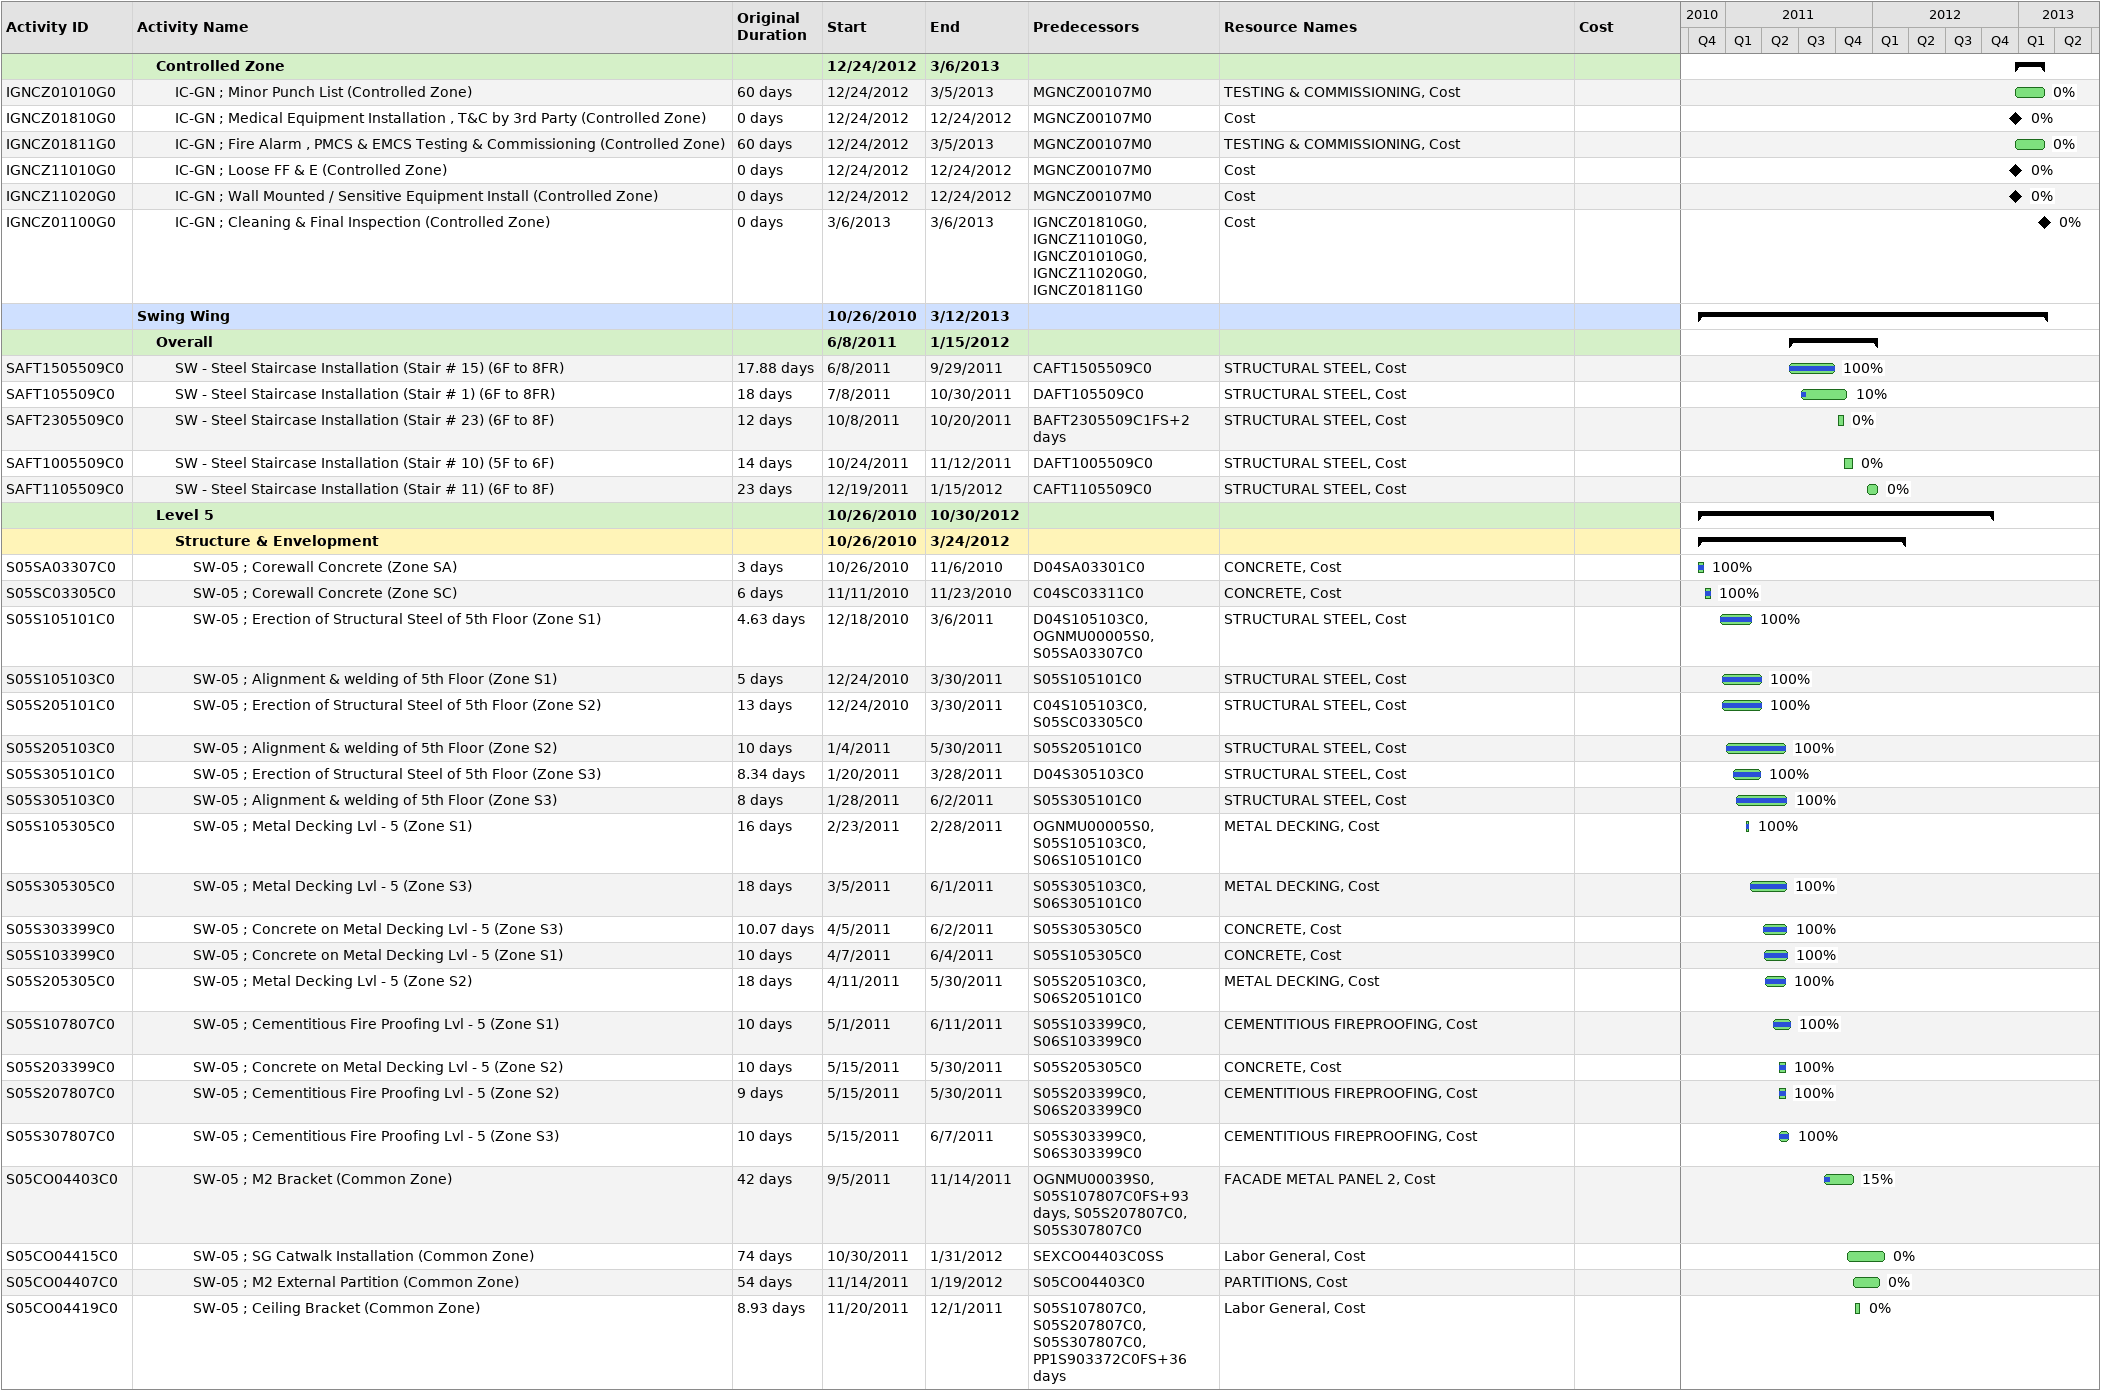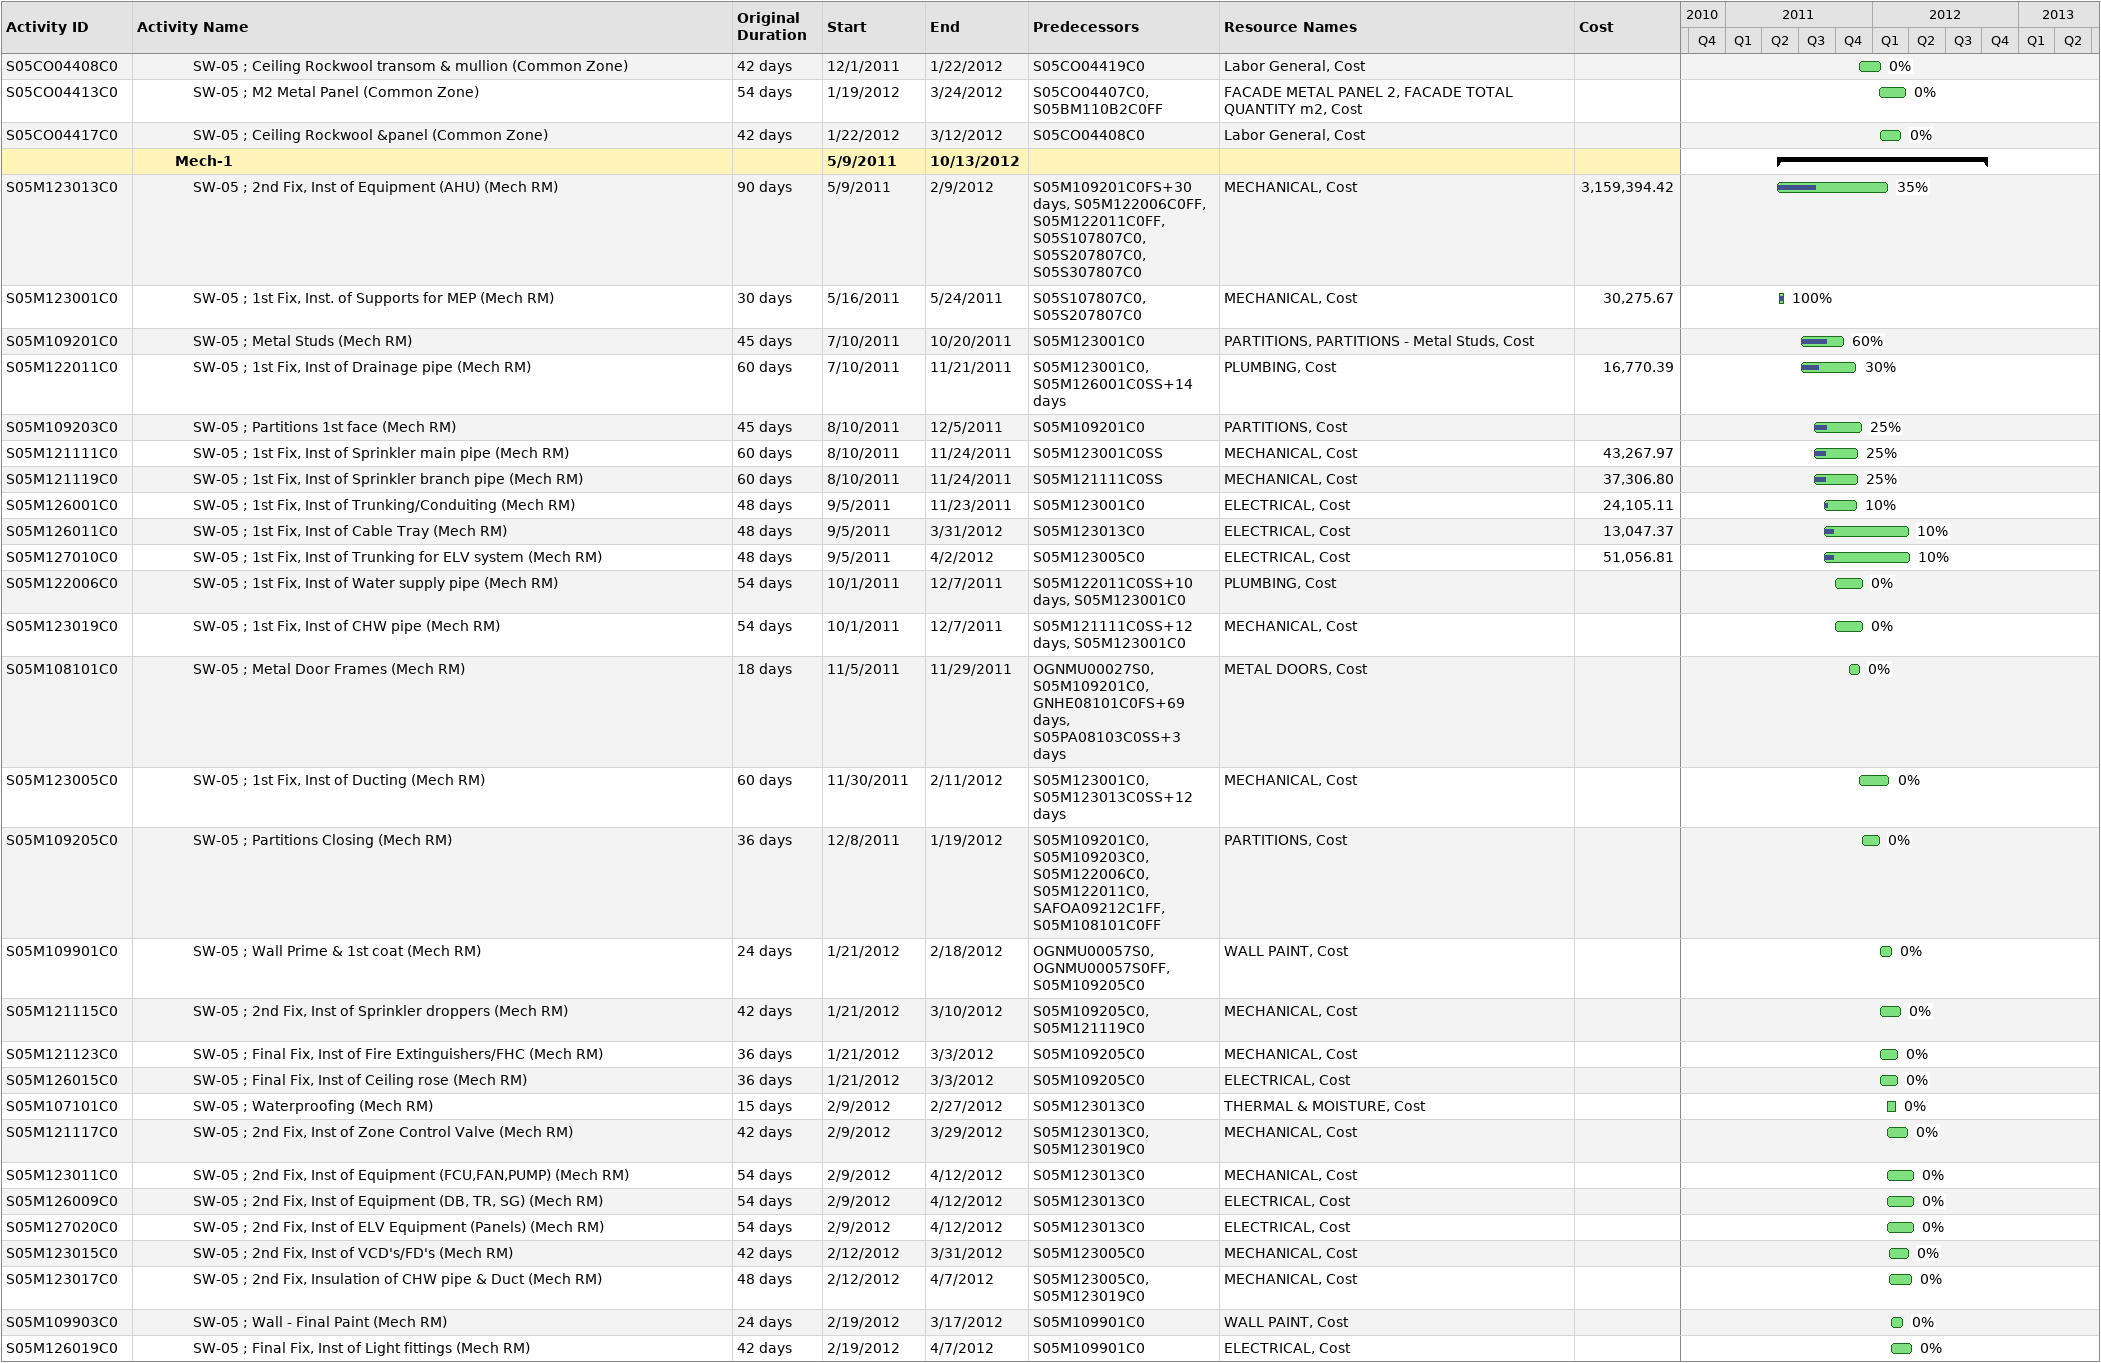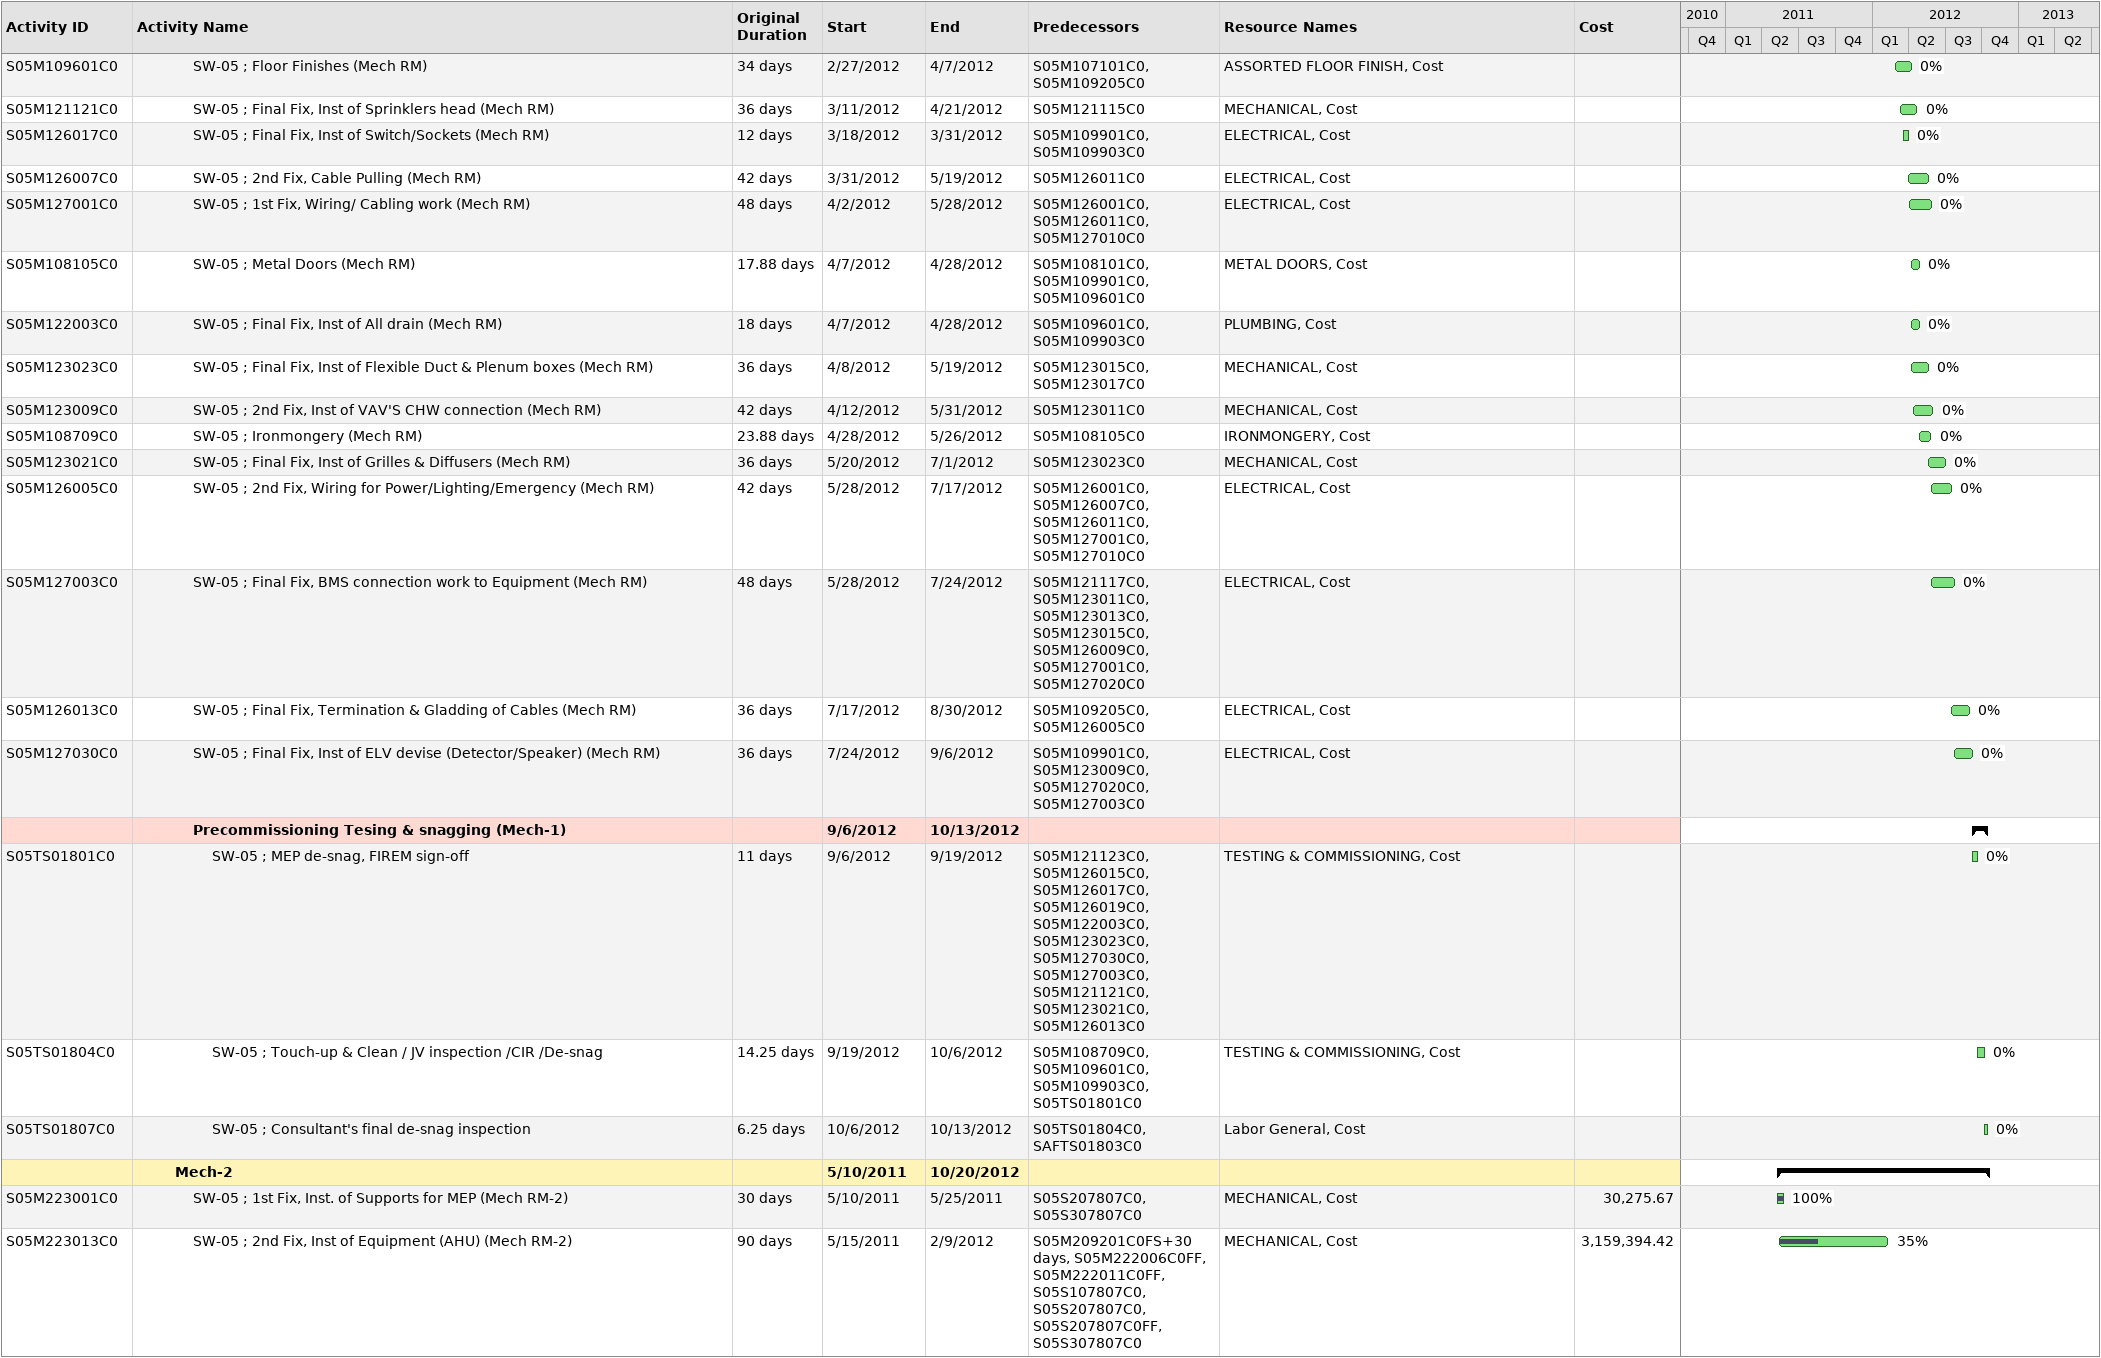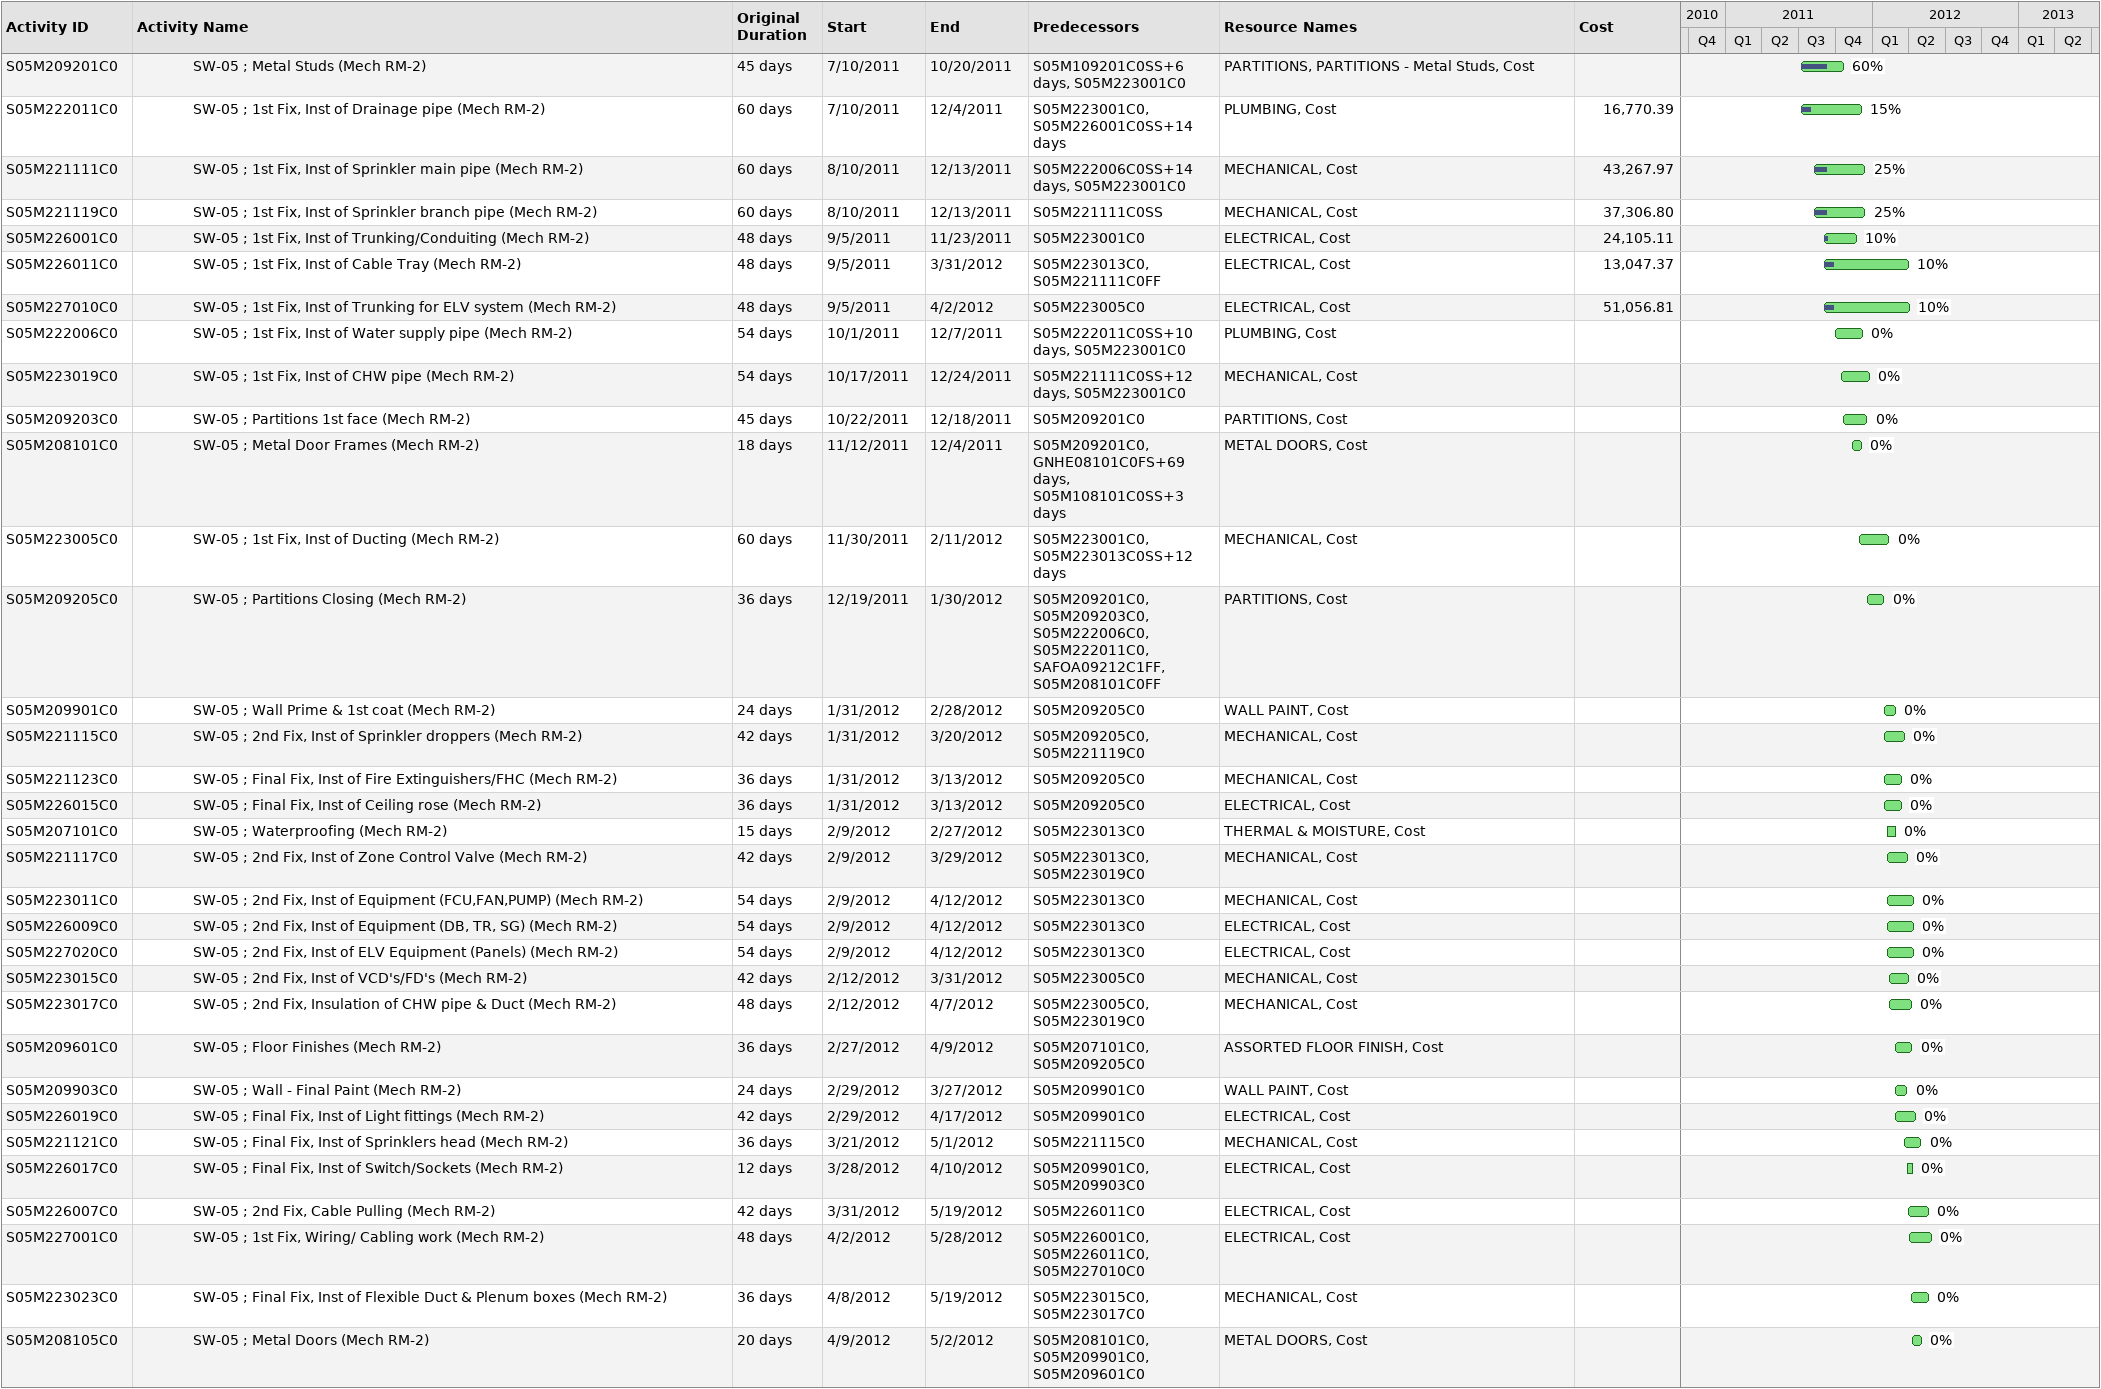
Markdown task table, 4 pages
| ID | Level | Task | Original duration | Start | Finish | Predecessors | Resources | % complete | Cost |
|---|---|---|---|---|---|---|---|---|---|
|  | 2 | **Controlled Zone** |  | 2012-12-24 | 2013-03-06 |  |  |  |  |
| IGNCZ01010G0 | 3 | IC-GN ; Minor Punch List (Controlled Zone) | 60d | 2012-12-24 | 2013-03-05 | MGNCZ00107M0 | TESTING & COMMISSIONING, Cost | 0 |  |
| IGNCZ01810G0 | 3 | IC-GN ; Medical Equipment Installation , T&C by 3rd Party (Controlled Zone) | 0d | 2012-12-24 | 2012-12-24 | MGNCZ00107M0 | Cost | 0 |  |
| IGNCZ01811G0 | 3 | IC-GN ; Fire Alarm , PMCS & EMCS Testing & Commissioning (Controlled Zone) | 60d | 2012-12-24 | 2013-03-05 | MGNCZ00107M0 | TESTING & COMMISSIONING, Cost | 0 |  |
| IGNCZ11010G0 | 3 | IC-GN ; Loose FF & E (Controlled Zone) | 0d | 2012-12-24 | 2012-12-24 | MGNCZ00107M0 | Cost | 0 |  |
| IGNCZ11020G0 | 3 | IC-GN ; Wall Mounted / Sensitive Equipment Install (Controlled Zone) | 0d | 2012-12-24 | 2012-12-24 | MGNCZ00107M0 | Cost | 0 |  |
| IGNCZ01100G0 | 3 | IC-GN ; Cleaning & Final Inspection (Controlled Zone) | 0d | 2013-03-06 | 2013-03-06 | IGNCZ01810G0, IGNCZ11010G0, IGNCZ01010G0, IGNCZ11020G0, IGNCZ01811G0 | Cost | 0 |  |
|  | 1 | **Swing Wing** |  | 2010-10-26 | 2013-03-12 |  |  |  |  |
|  | 2 | **Overall** |  | 2011-06-08 | 2012-01-15 |  |  |  |  |
| SAFT1505509C0 | 3 | SW - Steel Staircase Installation (Stair # 15) (6F to 8FR) | 17.88d | 2011-06-08 | 2011-09-29 | CAFT1505509C0 | STRUCTURAL STEEL, Cost | 100 |  |
| SAFT105509C0 | 3 | SW - Steel Staircase Installation (Stair # 1) (6F to 8FR) | 18d | 2011-07-08 | 2011-10-30 | DAFT105509C0 | STRUCTURAL STEEL, Cost | 10 |  |
| SAFT2305509C0 | 3 | SW - Steel Staircase Installation (Stair # 23) (6F to 8F) | 12d | 2011-10-08 | 2011-10-20 | BAFT2305509C1FS+2d | STRUCTURAL STEEL, Cost | 0 |  |
| SAFT1005509C0 | 3 | SW - Steel Staircase Installation (Stair # 10) (5F to 6F) | 14d | 2011-10-24 | 2011-11-12 | DAFT1005509C0 | STRUCTURAL STEEL, Cost | 0 |  |
| SAFT1105509C0 | 3 | SW - Steel Staircase Installation (Stair # 11) (6F to 8F) | 23d | 2011-12-19 | 2012-01-15 | CAFT1105509C0 | STRUCTURAL STEEL, Cost | 0 |  |
|  | 2 | **Level 5** |  | 2010-10-26 | 2012-10-30 |  |  |  |  |
|  | 3 | **Structure & Envelopment** |  | 2010-10-26 | 2012-03-24 |  |  |  |  |
| S05SA03307C0 | 4 | SW-05 ; Corewall Concrete (Zone SA) | 3d | 2010-10-26 | 2010-11-06 | D04SA03301C0 | CONCRETE, Cost | 100 |  |
| S05SC03305C0 | 4 | SW-05 ; Corewall Concrete (Zone SC) | 6d | 2010-11-11 | 2010-11-23 | C04SC03311C0 | CONCRETE, Cost | 100 |  |
| S05S105101C0 | 4 | SW-05 ; Erection of Structural Steel of 5th Floor (Zone S1) | 4.63d | 2010-12-18 | 2011-03-06 | D04S105103C0, OGNMU00005S0, S05SA03307C0 | STRUCTURAL STEEL, Cost | 100 |  |
| S05S105103C0 | 4 | SW-05 ; Alignment & welding of 5th Floor (Zone S1) | 5d | 2010-12-24 | 2011-03-30 | S05S105101C0 | STRUCTURAL STEEL, Cost | 100 |  |
| S05S205101C0 | 4 | SW-05 ; Erection of Structural Steel of 5th Floor (Zone S2) | 13d | 2010-12-24 | 2011-03-30 | C04S105103C0, S05SC03305C0 | STRUCTURAL STEEL, Cost | 100 |  |
| S05S205103C0 | 4 | SW-05 ; Alignment & welding of 5th Floor (Zone S2) | 10d | 2011-01-04 | 2011-05-30 | S05S205101C0 | STRUCTURAL STEEL, Cost | 100 |  |
| S05S305101C0 | 4 | SW-05 ; Erection of Structural Steel of 5th Floor (Zone S3) | 8.34d | 2011-01-20 | 2011-03-28 | D04S305103C0 | STRUCTURAL STEEL, Cost | 100 |  |
| S05S305103C0 | 4 | SW-05 ; Alignment & welding of 5th Floor (Zone S3) | 8d | 2011-01-28 | 2011-06-02 | S05S305101C0 | STRUCTURAL STEEL, Cost | 100 |  |
| S05S105305C0 | 4 | SW-05 ; Metal Decking Lvl - 5 (Zone S1) | 16d | 2011-02-23 | 2011-02-28 | OGNMU00005S0, S05S105103C0, S06S105101C0 | METAL DECKING, Cost | 100 |  |
| S05S305305C0 | 4 | SW-05 ; Metal Decking Lvl - 5 (Zone S3) | 18d | 2011-03-05 | 2011-06-01 | S05S305103C0, S06S305101C0 | METAL DECKING, Cost | 100 |  |
| S05S303399C0 | 4 | SW-05 ; Concrete on Metal Decking Lvl - 5 (Zone S3) | 10.07d | 2011-04-05 | 2011-06-02 | S05S305305C0 | CONCRETE, Cost | 100 |  |
| S05S103399C0 | 4 | SW-05 ; Concrete on Metal Decking Lvl - 5 (Zone S1) | 10d | 2011-04-07 | 2011-06-04 | S05S105305C0 | CONCRETE, Cost | 100 |  |
| S05S205305C0 | 4 | SW-05 ; Metal Decking Lvl - 5 (Zone S2) | 18d | 2011-04-11 | 2011-05-30 | S05S205103C0, S06S205101C0 | METAL DECKING, Cost | 100 |  |
| S05S107807C0 | 4 | SW-05 ; Cementitious Fire Proofing Lvl - 5 (Zone S1) | 10d | 2011-05-01 | 2011-06-11 | S05S103399C0, S06S103399C0 | CEMENTITIOUS FIREPROOFING, Cost | 100 |  |
| S05S203399C0 | 4 | SW-05 ; Concrete on Metal Decking Lvl - 5 (Zone S2) | 10d | 2011-05-15 | 2011-05-30 | S05S205305C0 | CONCRETE, Cost | 100 |  |
| S05S207807C0 | 4 | SW-05 ; Cementitious Fire Proofing Lvl - 5 (Zone S2) | 9d | 2011-05-15 | 2011-05-30 | S05S203399C0, S06S203399C0 | CEMENTITIOUS FIREPROOFING, Cost | 100 |  |
| S05S307807C0 | 4 | SW-05 ; Cementitious Fire Proofing Lvl - 5 (Zone S3) | 10d | 2011-05-15 | 2011-06-07 | S05S303399C0, S06S303399C0 | CEMENTITIOUS FIREPROOFING, Cost | 100 |  |
| S05CO04403C0 | 4 | SW-05 ; M2 Bracket (Common Zone) | 42d | 2011-09-05 | 2011-11-14 | OGNMU00039S0, S05S107807C0FS+93d, S05S207807C0, S05S307807C0 | FACADE METAL PANEL 2, Cost | 15 |  |
| S05CO04415C0 | 4 | SW-05 ; SG Catwalk Installation (Common Zone) | 74d | 2011-10-30 | 2012-01-31 | SEXCO04403C0SS | Labor General, Cost | 0 |  |
| S05CO04407C0 | 4 | SW-05 ; M2 External Partition (Common Zone) | 54d | 2011-11-14 | 2012-01-19 | S05CO04403C0 | PARTITIONS, Cost | 0 |  |
| S05CO04419C0 | 4 | SW-05 ; Ceiling Bracket (Common Zone) | 8.93d | 2011-11-20 | 2011-12-01 | S05S107807C0, S05S207807C0, S05S307807C0, PP1S903372C0FS+36d | Labor General, Cost | 0 |  |
| S05CO04408C0 | 4 | SW-05 ; Ceiling Rockwool transom & mullion (Common Zone) | 42d | 2011-12-01 | 2012-01-22 | S05CO04419C0 | Labor General, Cost | 0 |  |
| S05CO04413C0 | 4 | SW-05 ; M2 Metal Panel (Common Zone) | 54d | 2012-01-19 | 2012-03-24 | S05CO04407C0, S05BM110B2C0FF | FACADE METAL PANEL 2, FACADE TOTAL QUANTITY m2, Cost | 0 |  |
| S05CO04417C0 | 4 | SW-05 ; Ceiling Rockwool &panel (Common Zone) | 42d | 2012-01-22 | 2012-03-12 | S05CO04408C0 | Labor General, Cost | 0 |  |
|  | 3 | **Mech-1** |  | 2011-05-09 | 2012-10-13 |  |  |  |  |
| S05M123013C0 | 4 | SW-05 ; 2nd Fix, Inst of Equipment (AHU) (Mech RM) | 90d | 2011-05-09 | 2012-02-09 | S05M109201C0FS+30d, S05M122006C0FF, S05M122011C0FF, S05S107807C0, S05S207807C0, S05S307807C0 | MECHANICAL, Cost | 35 | 3159394.42 |
| S05M123001C0 | 4 | SW-05 ; 1st Fix, Inst. of Supports for MEP (Mech RM) | 30d | 2011-05-16 | 2011-05-24 | S05S107807C0, S05S207807C0 | MECHANICAL, Cost | 100 | 30275.67 |
| S05M109201C0 | 4 | SW-05 ; Metal Studs (Mech RM) | 45d | 2011-07-10 | 2011-10-20 | S05M123001C0 | PARTITIONS, PARTITIONS - Metal Studs, Cost | 60 |  |
| S05M122011C0 | 4 | SW-05 ; 1st Fix, Inst of Drainage pipe (Mech RM) | 60d | 2011-07-10 | 2011-11-21 | S05M123001C0, S05M126001C0SS+14d | PLUMBING, Cost | 30 | 16770.39 |
| S05M109203C0 | 4 | SW-05 ; Partitions 1st face (Mech RM) | 45d | 2011-08-10 | 2011-12-05 | S05M109201C0 | PARTITIONS, Cost | 25 |  |
| S05M121111C0 | 4 | SW-05 ; 1st Fix, Inst of Sprinkler main pipe (Mech RM) | 60d | 2011-08-10 | 2011-11-24 | S05M123001C0SS | MECHANICAL, Cost | 25 | 43267.97 |
| S05M121119C0 | 4 | SW-05 ; 1st Fix, Inst of Sprinkler branch pipe (Mech RM) | 60d | 2011-08-10 | 2011-11-24 | S05M121111C0SS | MECHANICAL, Cost | 25 | 37306.80 |
| S05M126001C0 | 4 | SW-05 ; 1st Fix, Inst of Trunking/Conduiting (Mech RM) | 48d | 2011-09-05 | 2011-11-23 | S05M123001C0 | ELECTRICAL, Cost | 10 | 24105.11 |
| S05M126011C0 | 4 | SW-05 ; 1st Fix, Inst of Cable Tray (Mech RM) | 48d | 2011-09-05 | 2012-03-31 | S05M123013C0 | ELECTRICAL, Cost | 10 | 13047.37 |
| S05M127010C0 | 4 | SW-05 ; 1st Fix, Inst of Trunking for ELV system (Mech RM) | 48d | 2011-09-05 | 2012-04-02 | S05M123005C0 | ELECTRICAL, Cost | 10 | 51056.81 |
| S05M122006C0 | 4 | SW-05 ; 1st Fix, Inst of Water supply pipe (Mech RM) | 54d | 2011-10-01 | 2011-12-07 | S05M122011C0SS+10d, S05M123001C0 | PLUMBING, Cost | 0 |  |
| S05M123019C0 | 4 | SW-05 ; 1st Fix, Inst of CHW pipe (Mech RM) | 54d | 2011-10-01 | 2011-12-07 | S05M121111C0SS+12d, S05M123001C0 | MECHANICAL, Cost | 0 |  |
| S05M108101C0 | 4 | SW-05 ; Metal Door Frames (Mech RM) | 18d | 2011-11-05 | 2011-11-29 | OGNMU00027S0, S05M109201C0, GNHE08101C0FS+69d, S05PA08103C0SS+3d | METAL DOORS, Cost | 0 |  |
| S05M123005C0 | 4 | SW-05 ; 1st Fix, Inst of Ducting (Mech RM) | 60d | 2011-11-30 | 2012-02-11 | S05M123001C0, S05M123013C0SS+12d | MECHANICAL, Cost | 0 |  |
| S05M109205C0 | 4 | SW-05 ; Partitions Closing (Mech RM) | 36d | 2011-12-08 | 2012-01-19 | S05M109201C0, S05M109203C0, S05M122006C0, S05M122011C0, SAFOA09212C1FF, S05M108101C0FF | PARTITIONS, Cost | 0 |  |
| S05M109901C0 | 4 | SW-05 ; Wall Prime & 1st coat (Mech RM) | 24d | 2012-01-21 | 2012-02-18 | OGNMU00057S0, OGNMU00057S0FF, S05M109205C0 | WALL PAINT, Cost | 0 |  |
| S05M121115C0 | 4 | SW-05 ; 2nd Fix, Inst of Sprinkler droppers (Mech RM) | 42d | 2012-01-21 | 2012-03-10 | S05M109205C0, S05M121119C0 | MECHANICAL, Cost | 0 |  |
| S05M121123C0 | 4 | SW-05 ; Final Fix, Inst of Fire Extinguishers/FHC (Mech RM) | 36d | 2012-01-21 | 2012-03-03 | S05M109205C0 | MECHANICAL, Cost | 0 |  |
| S05M126015C0 | 4 | SW-05 ; Final Fix, Inst of Ceiling rose (Mech RM) | 36d | 2012-01-21 | 2012-03-03 | S05M109205C0 | ELECTRICAL, Cost | 0 |  |
| S05M107101C0 | 4 | SW-05 ; Waterproofing (Mech RM) | 15d | 2012-02-09 | 2012-02-27 | S05M123013C0 | THERMAL & MOISTURE, Cost | 0 |  |
| S05M121117C0 | 4 | SW-05 ; 2nd Fix, Inst of Zone Control Valve (Mech RM) | 42d | 2012-02-09 | 2012-03-29 | S05M123013C0, S05M123019C0 | MECHANICAL, Cost | 0 |  |
| S05M123011C0 | 4 | SW-05 ; 2nd Fix, Inst of Equipment (FCU,FAN,PUMP) (Mech RM) | 54d | 2012-02-09 | 2012-04-12 | S05M123013C0 | MECHANICAL, Cost | 0 |  |
| S05M126009C0 | 4 | SW-05 ; 2nd Fix, Inst of Equipment (DB, TR, SG) (Mech RM) | 54d | 2012-02-09 | 2012-04-12 | S05M123013C0 | ELECTRICAL, Cost | 0 |  |
| S05M127020C0 | 4 | SW-05 ; 2nd Fix, Inst of ELV Equipment (Panels) (Mech RM) | 54d | 2012-02-09 | 2012-04-12 | S05M123013C0 | ELECTRICAL, Cost | 0 |  |
| S05M123015C0 | 4 | SW-05 ; 2nd Fix, Inst of VCD's/FD's (Mech RM) | 42d | 2012-02-12 | 2012-03-31 | S05M123005C0 | MECHANICAL, Cost | 0 |  |
| S05M123017C0 | 4 | SW-05 ; 2nd Fix, Insulation of CHW pipe & Duct (Mech RM) | 48d | 2012-02-12 | 2012-04-07 | S05M123005C0, S05M123019C0 | MECHANICAL, Cost | 0 |  |
| S05M109903C0 | 4 | SW-05 ; Wall - Final Paint (Mech RM) | 24d | 2012-02-19 | 2012-03-17 | S05M109901C0 | WALL PAINT, Cost | 0 |  |
| S05M126019C0 | 4 | SW-05 ; Final Fix, Inst of Light fittings (Mech RM) | 42d | 2012-02-19 | 2012-04-07 | S05M109901C0 | ELECTRICAL, Cost | 0 |  |
| S05M109601C0 | 4 | SW-05 ; Floor Finishes (Mech RM) | 34d | 2012-02-27 | 2012-04-07 | S05M107101C0, S05M109205C0 | ASSORTED FLOOR FINISH, Cost | 0 |  |
| S05M121121C0 | 4 | SW-05 ; Final Fix, Inst of Sprinklers head (Mech RM) | 36d | 2012-03-11 | 2012-04-21 | S05M121115C0 | MECHANICAL, Cost | 0 |  |
| S05M126017C0 | 4 | SW-05 ; Final Fix, Inst of Switch/Sockets (Mech RM) | 12d | 2012-03-18 | 2012-03-31 | S05M109901C0, S05M109903C0 | ELECTRICAL, Cost | 0 |  |
| S05M126007C0 | 4 | SW-05 ; 2nd Fix, Cable Pulling (Mech RM) | 42d | 2012-03-31 | 2012-05-19 | S05M126011C0 | ELECTRICAL, Cost | 0 |  |
| S05M127001C0 | 4 | SW-05 ; 1st Fix, Wiring/ Cabling work (Mech RM) | 48d | 2012-04-02 | 2012-05-28 | S05M126001C0, S05M126011C0, S05M127010C0 | ELECTRICAL, Cost | 0 |  |
| S05M108105C0 | 4 | SW-05 ; Metal Doors (Mech RM) | 17.88d | 2012-04-07 | 2012-04-28 | S05M108101C0, S05M109901C0, S05M109601C0 | METAL DOORS, Cost | 0 |  |
| S05M122003C0 | 4 | SW-05 ; Final Fix, Inst of All drain (Mech RM) | 18d | 2012-04-07 | 2012-04-28 | S05M109601C0, S05M109903C0 | PLUMBING, Cost | 0 |  |
| S05M123023C0 | 4 | SW-05 ; Final Fix, Inst of Flexible Duct & Plenum boxes (Mech RM) | 36d | 2012-04-08 | 2012-05-19 | S05M123015C0, S05M123017C0 | MECHANICAL, Cost | 0 |  |
| S05M123009C0 | 4 | SW-05 ; 2nd Fix, Inst of VAV'S CHW connection (Mech RM) | 42d | 2012-04-12 | 2012-05-31 | S05M123011C0 | MECHANICAL, Cost | 0 |  |
| S05M108709C0 | 4 | SW-05 ; Ironmongery (Mech RM) | 23.88d | 2012-04-28 | 2012-05-26 | S05M108105C0 | IRONMONGERY, Cost | 0 |  |
| S05M123021C0 | 4 | SW-05 ; Final Fix, Inst of Grilles & Diffusers (Mech RM) | 36d | 2012-05-20 | 2012-07-01 | S05M123023C0 | MECHANICAL, Cost | 0 |  |
| S05M126005C0 | 4 | SW-05 ; 2nd Fix, Wiring for Power/Lighting/Emergency (Mech RM) | 42d | 2012-05-28 | 2012-07-17 | S05M126001C0, S05M126007C0, S05M126011C0, S05M127001C0, S05M127010C0 | ELECTRICAL, Cost | 0 |  |
| S05M127003C0 | 4 | SW-05 ; Final Fix, BMS connection work to Equipment (Mech RM) | 48d | 2012-05-28 | 2012-07-24 | S05M121117C0, S05M123011C0, S05M123013C0, S05M123015C0, S05M126009C0, S05M127001C0, S05M127020C0 | ELECTRICAL, Cost | 0 |  |
| S05M126013C0 | 4 | SW-05 ; Final Fix, Termination & Gladding of Cables (Mech RM) | 36d | 2012-07-17 | 2012-08-30 | S05M109205C0, S05M126005C0 | ELECTRICAL, Cost | 0 |  |
| S05M127030C0 | 4 | SW-05 ; Final Fix, Inst of ELV devise (Detector/Speaker) (Mech RM) | 36d | 2012-07-24 | 2012-09-06 | S05M109901C0, S05M123009C0, S05M127020C0, S05M127003C0 | ELECTRICAL, Cost | 0 |  |
|  | 4 | **Precommissioning Tesing & snagging (Mech-1)** |  | 2012-09-06 | 2012-10-13 |  |  |  |  |
| S05TS01801C0 | 5 | SW-05 ; MEP de-snag, FIREM sign-off | 11d | 2012-09-06 | 2012-09-19 | S05M121123C0, S05M126015C0, S05M126017C0, S05M126019C0, S05M122003C0, S05M123023C0, S05M127030C0, S05M127003C0, S05M121121C0, S05M123021C0, S05M126013C0 | TESTING & COMMISSIONING, Cost | 0 |  |
| S05TS01804C0 | 5 | SW-05 ; Touch-up & Clean / JV inspection /CIR /De-snag | 14.25d | 2012-09-19 | 2012-10-06 | S05M108709C0, S05M109601C0, S05M109903C0, S05TS01801C0 | TESTING & COMMISSIONING, Cost | 0 |  |
| S05TS01807C0 | 5 | SW-05 ; Consultant's final de-snag inspection | 6.25d | 2012-10-06 | 2012-10-13 | S05TS01804C0, SAFTS01803C0 | Labor General, Cost | 0 |  |
|  | 3 | **Mech-2** |  | 2011-05-10 | 2012-10-20 |  |  |  |  |
| S05M223001C0 | 4 | SW-05 ; 1st Fix, Inst. of Supports for MEP (Mech RM-2) | 30d | 2011-05-10 | 2011-05-25 | S05S207807C0, S05S307807C0 | MECHANICAL, Cost | 100 | 30275.67 |
| S05M223013C0 | 4 | SW-05 ; 2nd Fix, Inst of Equipment (AHU) (Mech RM-2) | 90d | 2011-05-15 | 2012-02-09 | S05M209201C0FS+30d, S05M222006C0FF, S05M222011C0FF, S05S107807C0, S05S207807C0, S05S207807C0FF, S05S307807C0 | MECHANICAL, Cost | 35 | 3159394.42 |
| S05M209201C0 | 4 | SW-05 ; Metal Studs (Mech RM-2) | 45d | 2011-07-10 | 2011-10-20 | S05M109201C0SS+6d, S05M223001C0 | PARTITIONS, PARTITIONS - Metal Studs, Cost | 60 |  |
| S05M222011C0 | 4 | SW-05 ; 1st Fix, Inst of Drainage pipe (Mech RM-2) | 60d | 2011-07-10 | 2011-12-04 | S05M223001C0, S05M226001C0SS+14d | PLUMBING, Cost | 15 | 16770.39 |
| S05M221111C0 | 4 | SW-05 ; 1st Fix, Inst of Sprinkler main pipe (Mech RM-2) | 60d | 2011-08-10 | 2011-12-13 | S05M222006C0SS+14d, S05M223001C0 | MECHANICAL, Cost | 25 | 43267.97 |
| S05M221119C0 | 4 | SW-05 ; 1st Fix, Inst of Sprinkler branch pipe (Mech RM-2) | 60d | 2011-08-10 | 2011-12-13 | S05M221111C0SS | MECHANICAL, Cost | 25 | 37306.80 |
| S05M226001C0 | 4 | SW-05 ; 1st Fix, Inst of Trunking/Conduiting (Mech RM-2) | 48d | 2011-09-05 | 2011-11-23 | S05M223001C0 | ELECTRICAL, Cost | 10 | 24105.11 |
| S05M226011C0 | 4 | SW-05 ; 1st Fix, Inst of Cable Tray (Mech RM-2) | 48d | 2011-09-05 | 2012-03-31 | S05M223013C0, S05M221111C0FF | ELECTRICAL, Cost | 10 | 13047.37 |
| S05M227010C0 | 4 | SW-05 ; 1st Fix, Inst of Trunking for ELV system (Mech RM-2) | 48d | 2011-09-05 | 2012-04-02 | S05M223005C0 | ELECTRICAL, Cost | 10 | 51056.81 |
| S05M222006C0 | 4 | SW-05 ; 1st Fix, Inst of Water supply pipe (Mech RM-2) | 54d | 2011-10-01 | 2011-12-07 | S05M222011C0SS+10d, S05M223001C0 | PLUMBING, Cost | 0 |  |
| S05M223019C0 | 4 | SW-05 ; 1st Fix, Inst of CHW pipe (Mech RM-2) | 54d | 2011-10-17 | 2011-12-24 | S05M221111C0SS+12d, S05M223001C0 | MECHANICAL, Cost | 0 |  |
| S05M209203C0 | 4 | SW-05 ; Partitions 1st face (Mech RM-2) | 45d | 2011-10-22 | 2011-12-18 | S05M209201C0 | PARTITIONS, Cost | 0 |  |
| S05M208101C0 | 4 | SW-05 ; Metal Door Frames (Mech RM-2) | 18d | 2011-11-12 | 2011-12-04 | S05M209201C0, GNHE08101C0FS+69d, S05M108101C0SS+3d | METAL DOORS, Cost | 0 |  |
| S05M223005C0 | 4 | SW-05 ; 1st Fix, Inst of Ducting (Mech RM-2) | 60d | 2011-11-30 | 2012-02-11 | S05M223001C0, S05M223013C0SS+12d | MECHANICAL, Cost | 0 |  |
| S05M209205C0 | 4 | SW-05 ; Partitions Closing (Mech RM-2) | 36d | 2011-12-19 | 2012-01-30 | S05M209201C0, S05M209203C0, S05M222006C0, S05M222011C0, SAFOA09212C1FF, S05M208101C0FF | PARTITIONS, Cost | 0 |  |
| S05M209901C0 | 4 | SW-05 ; Wall Prime & 1st coat (Mech RM-2) | 24d | 2012-01-31 | 2012-02-28 | S05M209205C0 | WALL PAINT, Cost | 0 |  |
| S05M221115C0 | 4 | SW-05 ; 2nd Fix, Inst of Sprinkler droppers (Mech RM-2) | 42d | 2012-01-31 | 2012-03-20 | S05M209205C0, S05M221119C0 | MECHANICAL, Cost | 0 |  |
| S05M221123C0 | 4 | SW-05 ; Final Fix, Inst of Fire Extinguishers/FHC (Mech RM-2) | 36d | 2012-01-31 | 2012-03-13 | S05M209205C0 | MECHANICAL, Cost | 0 |  |
| S05M226015C0 | 4 | SW-05 ; Final Fix, Inst of Ceiling rose (Mech RM-2) | 36d | 2012-01-31 | 2012-03-13 | S05M209205C0 | ELECTRICAL, Cost | 0 |  |
| S05M207101C0 | 4 | SW-05 ; Waterproofing (Mech RM-2) | 15d | 2012-02-09 | 2012-02-27 | S05M223013C0 | THERMAL & MOISTURE, Cost | 0 |  |
| S05M221117C0 | 4 | SW-05 ; 2nd Fix, Inst of Zone Control Valve (Mech RM-2) | 42d | 2012-02-09 | 2012-03-29 | S05M223013C0, S05M223019C0 | MECHANICAL, Cost | 0 |  |
| S05M223011C0 | 4 | SW-05 ; 2nd Fix, Inst of Equipment (FCU,FAN,PUMP) (Mech RM-2) | 54d | 2012-02-09 | 2012-04-12 | S05M223013C0 | MECHANICAL, Cost | 0 |  |
| S05M226009C0 | 4 | SW-05 ; 2nd Fix, Inst of Equipment (DB, TR, SG) (Mech RM-2) | 54d | 2012-02-09 | 2012-04-12 | S05M223013C0 | ELECTRICAL, Cost | 0 |  |
| S05M227020C0 | 4 | SW-05 ; 2nd Fix, Inst of ELV Equipment (Panels) (Mech RM-2) | 54d | 2012-02-09 | 2012-04-12 | S05M223013C0 | ELECTRICAL, Cost | 0 |  |
| S05M223015C0 | 4 | SW-05 ; 2nd Fix, Inst of VCD's/FD's (Mech RM-2) | 42d | 2012-02-12 | 2012-03-31 | S05M223005C0 | MECHANICAL, Cost | 0 |  |
| S05M223017C0 | 4 | SW-05 ; 2nd Fix, Insulation of CHW pipe & Duct (Mech RM-2) | 48d | 2012-02-12 | 2012-04-07 | S05M223005C0, S05M223019C0 | MECHANICAL, Cost | 0 |  |
| S05M209601C0 | 4 | SW-05 ; Floor Finishes (Mech RM-2) | 36d | 2012-02-27 | 2012-04-09 | S05M207101C0, S05M209205C0 | ASSORTED FLOOR FINISH, Cost | 0 |  |
| S05M209903C0 | 4 | SW-05 ; Wall - Final Paint (Mech RM-2) | 24d | 2012-02-29 | 2012-03-27 | S05M209901C0 | WALL PAINT, Cost | 0 |  |
| S05M226019C0 | 4 | SW-05 ; Final Fix, Inst of Light fittings (Mech RM-2) | 42d | 2012-02-29 | 2012-04-17 | S05M209901C0 | ELECTRICAL, Cost | 0 |  |
| S05M221121C0 | 4 | SW-05 ; Final Fix, Inst of Sprinklers head (Mech RM-2) | 36d | 2012-03-21 | 2012-05-01 | S05M221115C0 | MECHANICAL, Cost | 0 |  |
| S05M226017C0 | 4 | SW-05 ; Final Fix, Inst of Switch/Sockets (Mech RM-2) | 12d | 2012-03-28 | 2012-04-10 | S05M209901C0, S05M209903C0 | ELECTRICAL, Cost | 0 |  |
| S05M226007C0 | 4 | SW-05 ; 2nd Fix, Cable Pulling (Mech RM-2) | 42d | 2012-03-31 | 2012-05-19 | S05M226011C0 | ELECTRICAL, Cost | 0 |  |
| S05M227001C0 | 4 | SW-05 ; 1st Fix, Wiring/ Cabling work (Mech RM-2) | 48d | 2012-04-02 | 2012-05-28 | S05M226001C0, S05M226011C0, S05M227010C0 | ELECTRICAL, Cost | 0 |  |
| S05M223023C0 | 4 | SW-05 ; Final Fix, Inst of Flexible Duct & Plenum boxes (Mech RM-2) | 36d | 2012-04-08 | 2012-05-19 | S05M223015C0, S05M223017C0 | MECHANICAL, Cost | 0 |  |
| S05M208105C0 | 4 | SW-05 ; Metal Doors (Mech RM-2) | 20d | 2012-04-09 | 2012-05-02 | S05M208101C0, S05M209901C0, S05M209601C0 | METAL DOORS, Cost | 0 |  |
